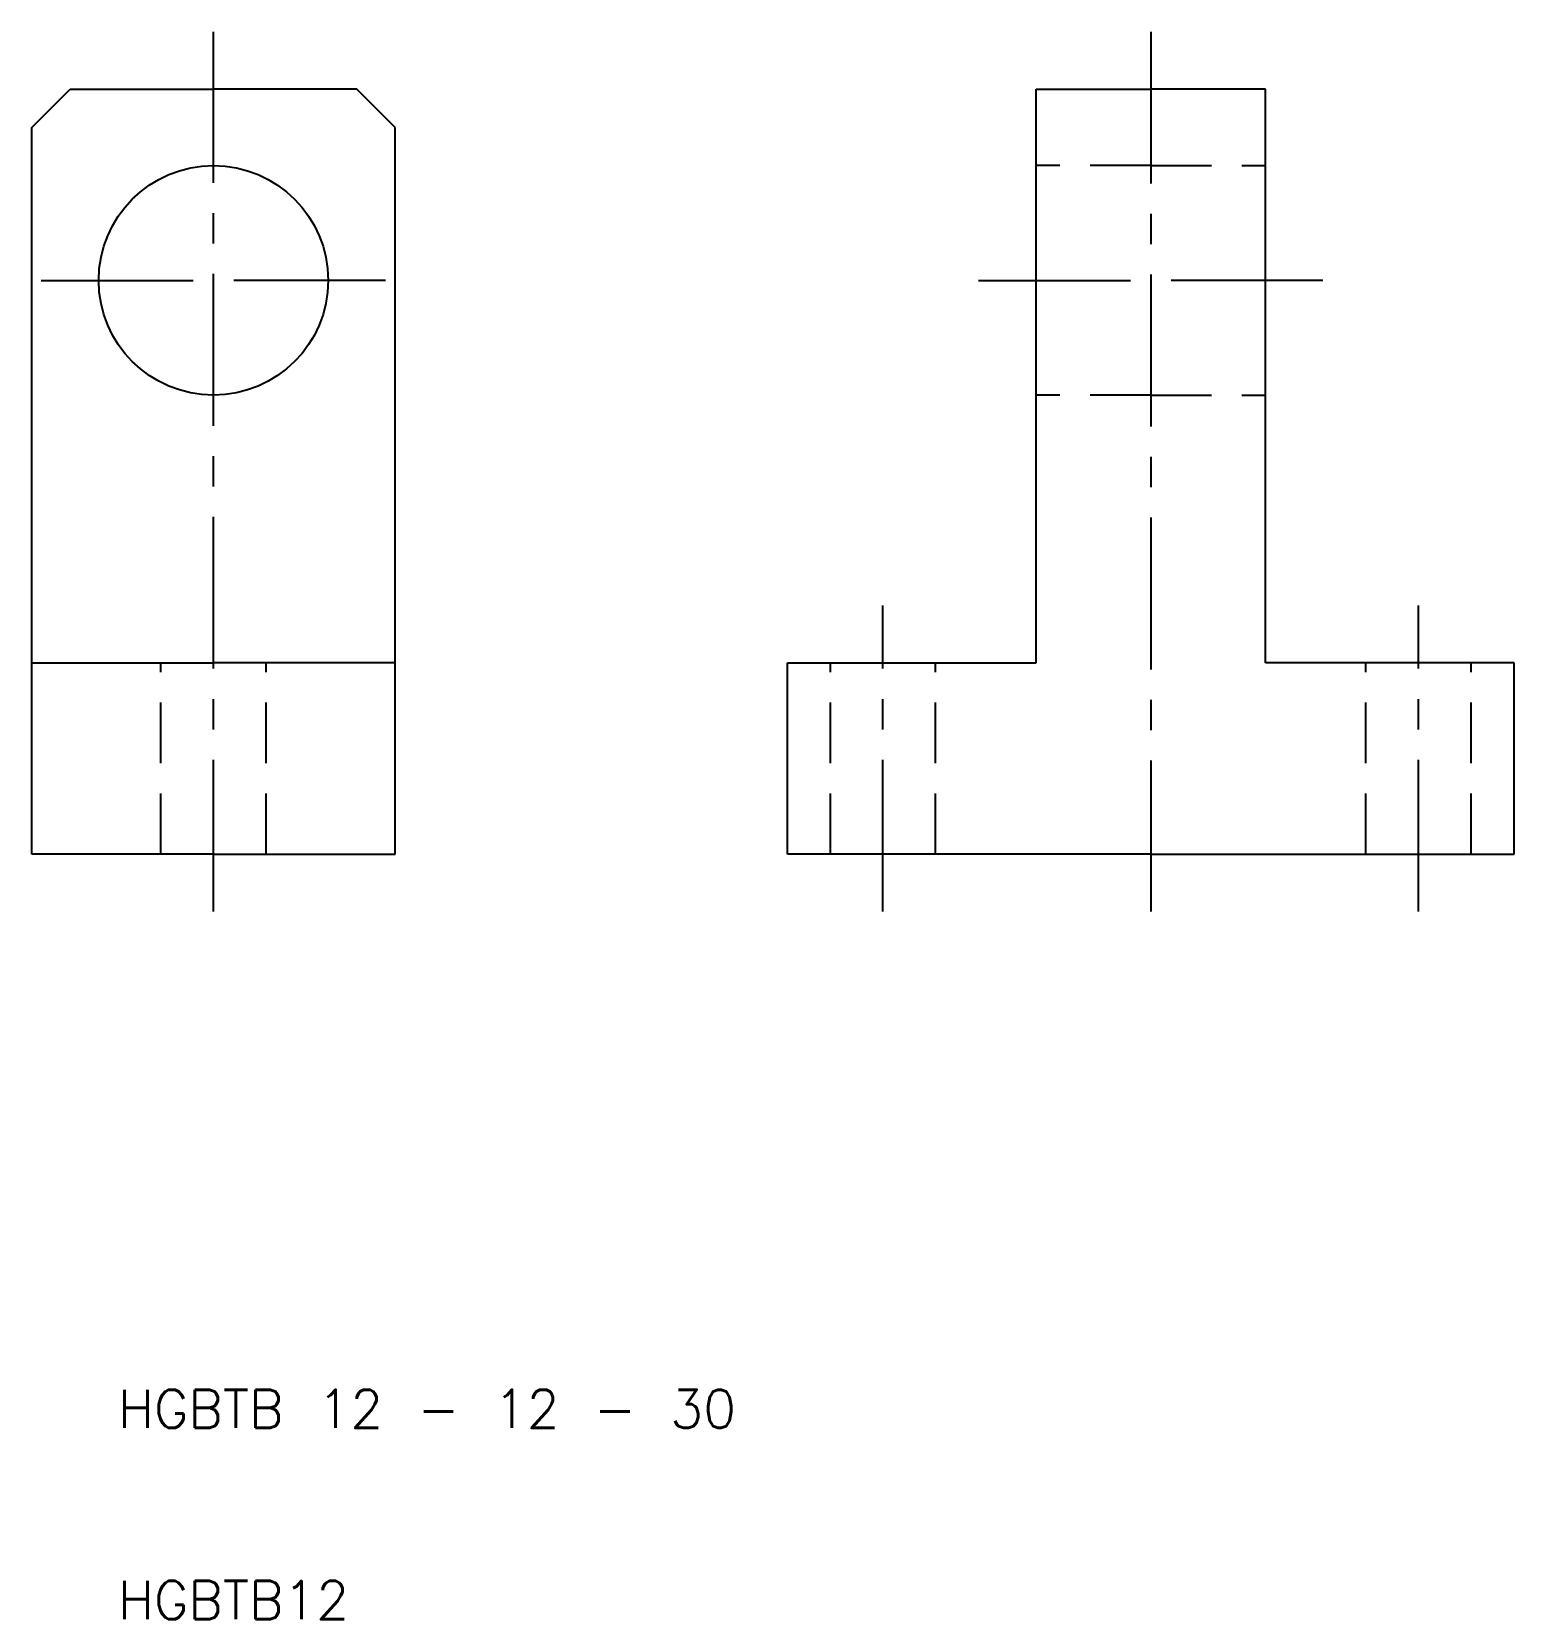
# Model space of a CAD drawing. Extents: x 5.5 to 83, y 10 to 93.
import ezdxf

# ---------------------------------------------------------------- set-up
doc = ezdxf.new("R2010")
doc.units = 0
doc.header["$LTSCALE"] = 0.25
doc.linetypes.add('CENTER', pattern=[50.8, 31.75, -6.35, 6.35, -6.35])
doc.linetypes.add('DASHED', pattern=[19.05, 12.7, -6.35])
doc.layers.get('0').update_dxf_attribs({"linetype": 'CONTINUOUS'})
doc.layers.add('CENTER', color=1, linetype='CENTER')
doc.styles.get("Standard").update_dxf_attribs({"font": 'txt.shx', "bigfont": 'extfont.shx'})

msp = doc.modelspace()

# ---------------------------------------------------------------- linework, layer by layer
for p, q in [((5.5, 88), (7.5, 90)), ((7.5, 90), (15, 90)), ((22.5, 90), (15, 90)), ((24.5, 88), (22.5, 90)), ((58, 60), (58, 90)), ((58, 90), (64, 90)), ((70, 90), (64, 90)), ((70, 60), (70, 90)), ((5.5, 50), (5.5, 88)), ((24.5, 50), (24.5, 88)), ((5.5, 60), (15, 60)), ((24.5, 60), (15, 60)), ((45, 50), (45, 60)), ((45, 60), (58, 60)), ((83, 60), (70, 60)), ((83, 50), (83, 60)), ((15, 50), (5.5, 50)), ((15, 50), (24.5, 50)), ((64, 50), (45, 50)), ((64, 50), (83, 50))]:
    msp.add_line(p, q)
at = {"color": 3, "linetype": 'DASHED'}
for p, q in [((64, 86), (58, 86)), ((64, 86), (70, 86)), ((64, 74), (58, 74)), ((64, 74), (70, 74)), ((12.25, 50), (12.25, 60)), ((17.75, 50), (17.75, 60)), ((47.25, 50), (47.25, 60)), ((52.75, 50), (52.75, 60)), ((75.25, 50), (75.25, 60)), ((80.75, 50), (80.75, 60))]:
    msp.add_line(p, q, dxfattribs=at)
msp.add_circle((15, 80), 6)
at = {"layer": 'CENTER', "color": 1, "linetype": 'CENTER'}
for p, q in [((15, 47), (15, 93)), ((64, 93), (64, 47)), ((6, 80), (15, 80)), ((24, 80), (15, 80)), ((55, 80), (64, 80)), ((73, 80), (64, 80)), ((50, 47), (50, 63)), ((78, 47), (78, 63))]:
    msp.add_line(p, q, dxfattribs=at)

# ---------------------------------------------------------------- texts
for s, p in [('HGBTB 12 - 12 - 30', (10, 20)), ('HGBTB12', (10, 10))]:
    msp.add_text(s, height=2).set_placement(p)

doc.saveas('drawing.dxf')
